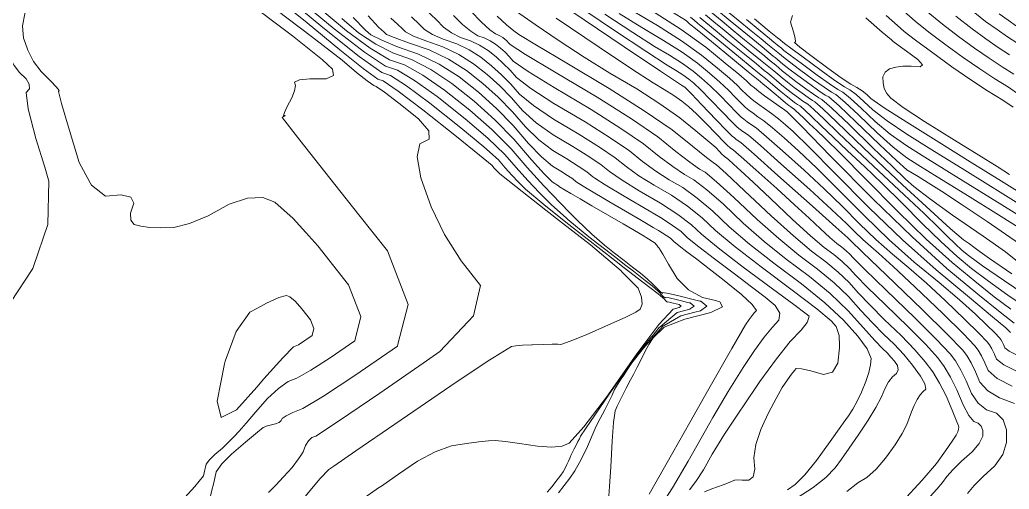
# Model space of a CAD drawing. Header units: inches. Extents: x 1337389 to 1347141, y 407035 to 414577.
# Drawn here: x 1340205 to 1340802, y 407846 to 408130 of the extents above; entities that cross this region are included whole.
import ezdxf

# ---------------------------------------------------------------- set-up
doc = ezdxf.new("R2010")
doc.units = ezdxf.units.IN
doc.header["$MEASUREMENT"] = 0
doc.layers.add('Topo', color=7, linetype='Continuous', lineweight=15, true_color=0x459900)

msp = doc.modelspace()

# ---------------------------------------------------------------- linework, layer by layer
at = {"layer": 'Topo'}
for p, q in [((1340610.3942, 407961.007, 1085), (1340615.2719, 407959.785, 1085)), ((1340586.2452, 407938.167, 1090), (1340586.2256, 407938.145, 1090)), ((1340571.8909, 407918.9061, 1085), (1340569.3419, 407915.096, 1085)), ((1340352.093, 407912.7331, 1120), (1340347.732, 407907.757, 1120))]:
    msp.add_line(p, q, dxfattribs=at)
for points, elevation in [([(1340220.8109, 408157.4061), (1340216.4219, 408151.182), (1340213.878, 408146.6521), (1340210.985, 408140.7059), (1340207.742, 408133.3431), (1340206.409, 408125.991), (1340206.985, 408118.6491), (1340207.8861, 408115.9941)], 1115), ([(1340533.4752, 408008.2659), (1340521.1231, 408018.1018), (1340510.0749, 408027.3341), (1340505.9, 408031.5291), (1340501.7821, 408035.8739), (1340497.7211, 408040.368), (1340493.718, 408045.0111), (1340484.8277, 408053.0512), (1340471.051, 408064.487), (1340452.3861, 408079.3179), (1340438.1911, 408089.819), (1340428.4649, 408095.9889), (1340423.2079, 408097.828), (1340409.599, 408107.5241), (1340387.6401, 408125.0779), (1340357.3289, 408150.488)], 1095), ([(1340370.4488, 408144.4829), (1340394.4671, 408124.3481), (1340412.8539, 408110.094), (1340425.608, 408101.721), (1340432.7303, 408099.2291), (1340443.1201, 408093.085), (1340456.776, 408083.288), (1340473.7011, 408069.8401), (1340487.2809, 408058.2078), (1340497.518, 408048.395), (1340504.4108, 408040.3979), (1340511.404, 408032.6591), (1340518.495, 408025.178), (1340525.686, 408017.9539), (1340534.6911, 408009.9611)], 1090), ([(1340409.401, 408011.9672), (1340394.9671, 408030.2109), (1340373.8309, 408056.9609), (1340363.2289, 408070.4319), (1340363.1622, 408070.6238), (1340363.3659, 408070.876), (1340363.843, 408071.1881), (1340364.5929, 408071.5591), (1340364.865, 408071.8062), (1340364.6599, 408071.929), (1340363.9769, 408071.9269), (1340364.4631, 408073.7011), (1340366.1179, 408077.2509), (1340368.941, 408082.576), (1340370.6339, 408086.808), (1340371.198, 408089.947), (1340370.631, 408091.993), (1340373.513, 408093.37), (1340379.8421, 408094.0791), (1340389.6179, 408094.1201), (1340394.1619, 408096.0521), (1340393.471, 408099.8759), (1340387.5468, 408105.592), (1340369.266, 408120.0621), (1340338.6291, 408143.288)], 1110), ([(1340352.5801, 408140.902), (1340380.7721, 408119.6541), (1340399.2709, 408105.34), (1340408.076, 408097.9591), (1340414.4541, 408092.8601), (1340418.4067, 408090.0431), (1340419.934, 408089.5091), (1340424.9641, 408085.965), (1340433.496, 408079.411), (1340445.5309, 408069.848), (1340451.6831, 408062.544), (1340451.9501, 408057.502), (1340446.333, 408054.7191), (1340444.6641, 408046.979), (1340446.941, 408034.2819), (1340453.165, 408016.627), (1340461.2421, 407999.8928), (1340471.1711, 407984.08), (1340482.953, 407969.189), (1340480.51, 407958.691)], 1105), ([(1340358.843, 408143.619), (1340378.2999, 408127.9138), (1340397.8581, 408111.5183), (1340412.027, 408100.1918), (1340420.8079, 408093.9359), (1340424.1999, 408092.749), (1340433.263, 408086.553), (1340447.9959, 408075.3481), (1340468.4008, 408059.134), (1340482.3749, 408047.894), (1340489.918, 408041.628), (1340491.0311, 408040.3381), (1340492.159, 408039.0881), (1340493.304, 408037.881), (1340494.4649, 408036.715), (1340504.1679, 408028.9829), (1340522.4151, 408014.6851), (1340532.4641, 408006.858)], 1100), ([(1340803.8982, 407908.4599), (1340794.9012, 407913.063), (1340789.397, 407917.75), (1340787.3841, 407922.521), (1340785.367, 407926.615), (1340783.3459, 407930.034), (1340781.3199, 407932.7772), (1340774.272, 407940.087), (1340762.203, 407951.963), (1340745.112, 407968.4069), (1340732.128, 407980.6849), (1340723.2499, 407988.798), (1340718.4791, 407992.7469), (1340713.6719, 407997.0339), (1340708.8299, 408001.6611), (1340703.9522, 408006.6281), (1340694.9031, 408015.1369), (1340681.6829, 408027.1899), (1340664.2921, 408042.7849), (1340651.956, 408053.701), (1340644.6751, 408059.9369), (1340642.45, 408061.493), (1340640.545, 408062.8689), (1340638.9609, 408064.0649), (1340637.6981, 408065.082), (1340634.4219, 408068.3139), (1340629.133, 408073.762), (1340621.833, 408081.4263), (1340616.001, 408087.324), (1340611.638, 408091.458), (1340608.745, 408093.826), (1340605.0931, 408096.4252), (1340600.6819, 408099.2549), (1340595.5141, 408102.315), (1340583.231, 408110.3179), (1340563.834, 408123.2639), (1340537.322, 408141.1519)], 1020), ([(1340384.754, 408137.4849), (1340401.887, 408123.121), (1340416.3059, 408112.497), (1340428.008, 408105.613), (1340436.995, 408102.469), (1340448.0482, 408096.35), (1340461.1672, 408087.258), (1340476.351, 408075.193), (1340489.7338, 408063.3661), (1340501.3179, 408051.7779), (1340511.102, 408040.428), (1340521.026, 408029.445), (1340531.09, 408018.826), (1340536.8791, 408013.0101)], 1085), ([(1340449.4091, 408136.1209), (1340456.376, 408129.597), (1340460.6359, 408125.348), (1340465.4619, 408121.8221), (1340470.8532, 408119.0162), (1340476.809, 408116.932), (1340482.36, 408114.2869), (1340487.507, 408111.08), (1340492.2501, 408107.311), (1340496.6661, 408103.3431), (1340500.7559, 408099.1771), (1340504.5178, 408094.8131), (1340513.3161, 408088.166), (1340527.1491, 408079.235), (1340546.019, 408068.0208), (1340561.2449, 408058.426), (1340572.8278, 408050.45), (1340580.7691, 408044.0921), (1340588.781, 408038.2811), (1340596.8629, 408033.0138), (1340605.0172, 408028.294), (1340613.777, 408021.999), (1340623.143, 408014.1311), (1340633.1158, 408004.6879), (1340645.3702, 407994.2309), (1340659.9071, 407982.7591), (1340676.7261, 407970.272), (1340690.798, 407958.744), (1340702.123, 407948.175), (1340710.702, 407938.565), (1340716.284, 407930.877), (1340718.869, 407925.1129), (1340718.4583, 407921.2709), (1340718.036, 407919.5181)], 1055), ([(1340466.6341, 408132.3098), (1340472.109, 408126.852), (1340477.015, 408122.7739), (1340481.353, 408120.0748), (1340485.1241, 408118.7549), (1340488.6388, 408117.081), (1340491.8969, 408115.0498), (1340494.9, 408112.664), (1340497.696, 408110.1522), (1340500.285, 408107.515), (1340502.667, 408104.751), (1340511.694, 408098.488), (1340527.3669, 408088.7249), (1340549.6861, 408075.4611), (1340567.6952, 408064.112), (1340581.3959, 408054.6779), (1340590.7882, 408047.158), (1340598.9811, 408041.0281), (1340605.973, 408036.2851), (1340611.765, 408032.9319), (1340619.619, 408026.916), (1340629.5349, 408018.2381), (1340641.512, 408006.8961), (1340654.1802, 407995.8591), (1340667.5369, 407985.126), (1340681.5841, 407974.6972), (1340694.0229, 407964.2999), (1340704.854, 407953.936), (1340714.077, 407943.6042), (1340721.068, 407935.9048), (1340725.8282, 407930.8389), (1340728.3572, 407928.407), (1340730.6839, 407925.9161), (1340732.81, 407923.3691), (1340734.7339, 407920.764), (1340735.172, 407918.327), (1340734.123, 407916.059), (1340731.587, 407913.96), (1340729.505, 407911.255)], 1050), ([(1340476.8929, 408135.024), (1340483.581, 408128.3561), (1340488.568, 408123.7259), (1340491.8541, 408121.133), (1340493.4389, 408120.578), (1340494.9172, 408119.874), (1340496.288, 408119.02), (1340497.5501, 408118.0169), (1340498.7258, 408116.9609), (1340499.8139, 408115.8519), (1340500.8161, 408114.69), (1340510.0731, 408108.8109), (1340527.5851, 408098.215), (1340553.3527, 408082.9009), (1340574.1461, 408069.798), (1340589.964, 408058.9058), (1340600.8079, 408050.224), (1340609.1797, 408043.7741), (1340615.082, 408039.5561), (1340618.5122, 408037.57), (1340625.46, 408031.833), (1340635.9261, 408022.3441), (1340649.909, 408009.1041), (1340662.989, 407997.487), (1340675.1669, 407987.493), (1340686.442, 407979.1221), (1340696.4269, 407970.7769), (1340705.12, 407962.458), (1340712.5231, 407954.1647), (1340719.5729, 407946.6018), (1340726.2677, 407939.769), (1340732.611, 407933.667), (1340738.4479, 407927.4211), (1340743.7801, 407921.031), (1340748.6069, 407914.496), (1340751.275, 407909.6841), (1340751.7829, 407906.5949), (1340750.1319, 407905.228), (1340748.4101, 407903.106), (1340746.6161, 407900.2281), (1340744.7519, 407896.5951), (1340743.09, 407892.8631), (1340741.632, 407889.0331), (1340740.3782, 407885.104), (1340737.5869, 407879.758), (1340733.2611, 407872.9929), (1340727.3979, 407864.8109), (1340721.699, 407858.2391), (1340716.1631, 407853.277), (1340710.7908, 407849.924), (1340703.992, 407844.752)], 1045), ([(1340504.6679, 408134.7789), (1340515.8131, 408126.7939), (1340530.372, 408116.969), (1340545.4579, 408107.2219), (1340561.0722, 408097.5529), (1340577.2119, 408087.96), (1340591.2372, 408078.9531), (1340603.1449, 408070.5289), (1340612.9359, 408062.69), (1340620.2239, 408056.666), (1340625.0072, 408052.4571), (1340627.287, 408050.064), (1340628.8719, 408048.4159), (1340629.762, 408047.514), (1340629.9572, 408047.3571), (1340630.2011, 408047.172), (1340630.495, 408046.96), (1340630.839, 408046.7199), (1340632.5602, 408045.2209), (1340635.661, 408042.4639), (1340640.1389, 408038.447), (1340647.5782, 408031.5529), (1340657.9771, 408021.7818), (1340671.336, 408009.132), (1340682.1532, 407999.281), (1340690.427, 407992.227), (1340696.1579, 407987.972), (1340701.2339, 407983.7303), (1340705.6531, 407979.5009), (1340709.4159, 407975.2849), (1340716.5819, 407967.9939), (1340727.1491, 407957.6291), (1340741.119, 407944.1881), (1340751.7141, 407933.4921), (1340758.934, 407925.5431), (1340762.7781, 407920.3391), (1340766.613, 407913.852), (1340770.4399, 407906.083), (1340774.258, 407897.0311), (1340777.6972, 407890.673), (1340780.7581, 407887.0089), (1340783.4399, 407886.0389), (1340785.238, 407884.2221), (1340786.154, 407881.559), (1340786.185, 407878.0509), (1340784.0651, 407873.7901), (1340779.7919, 407868.776), (1340773.3659, 407863.0099), (1340768.2298, 407857.9869), (1340764.3858, 407853.708), (1340761.8309, 407850.173), (1340758.499, 407846.151), (1340754.39, 407841.6449)], 1035), ([(1340805.4037, 407897.9728), (1340796.184, 407901.3102), (1340789.166, 407905.5998), (1340784.3499, 407910.8441), (1340781.7359, 407917.0411), (1340779.116, 407922.3608), (1340776.4899, 407926.8021), (1340773.858, 407930.3661), (1340764.9039, 407939.6681), (1340749.6279, 407954.7088), (1340728.0299, 407975.4878), (1340713.591, 407989.3869), (1340706.3091, 407996.4059), (1340706.1859, 407996.5439), (1340706.0411, 407996.683), (1340705.875, 407996.8218), (1340705.6871, 407996.9619), (1340705.4149, 407997.1931), (1340705.0611, 407997.5159), (1340704.6231, 407997.9309), (1340697.3839, 408004.4369), (1340683.3431, 408017.0349), (1340662.5019, 408035.724), (1340648.0751, 408048.557), (1340640.063, 408055.5308), (1340638.465, 408056.6491), (1340637.097, 408057.637), (1340635.9601, 408058.496), (1340635.052, 408059.226), (1340631.4921, 408062.8152), (1340625.279, 408069.263), (1340616.4118, 408078.5698), (1340610.2771, 408084.9592), (1340606.8711, 408088.4299), (1340606.1957, 408088.982), (1340605.344, 408089.5888), (1340604.3159, 408090.249), (1340603.1099, 408090.9621), (1340591.573, 408098.6799), (1340569.705, 408113.402), (1340537.5051, 408135.129)], 1025), ([(1340806.1701, 407917.5789), (1340798.8218, 407921.1831), (1340794.443, 407924.656), (1340793.0319, 407927.9999), (1340791.6189, 407930.8699), (1340790.2021, 407933.266), (1340788.7821, 407935.1887), (1340783.8421, 407940.3119), (1340775.383, 407948.6361), (1340763.4051, 407960.1609), (1340752.1221, 407970.572), (1340741.5371, 407979.8701), (1340731.6469, 407988.053), (1340721.684, 407996.9409), (1340711.6471, 408006.531), (1340701.536, 408016.825), (1340690.431, 408027.6023), (1340678.3302, 408038.862), (1340665.235, 408050.6049), (1340655.5541, 408059.099), (1340649.287, 408064.343), (1340646.4351, 408066.338), (1340643.9931, 408068.1021), (1340641.962, 408069.635), (1340640.343, 408070.9381), (1340637.3508, 408073.8129), (1340632.9879, 408078.2609), (1340627.253, 408084.281), (1340621.726, 408089.6891), (1340616.406, 408094.4858), (1340611.2929, 408098.67), (1340604.841, 408103.2622), (1340597.049, 408108.2611), (1340587.918, 408113.668), (1340574.889, 408121.9558), (1340557.9631, 408133.1249)], 1015), ([(1340566.547, 408133.5929), (1340580.3221, 408125.0201), (1340593.4159, 408117.2671), (1340604.589, 408110.0991), (1340613.8409, 408103.514), (1340621.1729, 408097.5139), (1340627.4501, 408092.0541), (1340632.6741, 408087.1369), (1340636.843, 408082.7601), (1340640.2811, 408079.3131), (1340642.988, 408076.794), (1340644.9641, 408075.2049), (1340647.4409, 408073.334), (1340650.4199, 408071.182), (1340653.9001, 408068.7489), (1340659.1528, 408064.4961), (1340666.1791, 408058.425), (1340674.978, 408050.5341), (1340685.9578, 408040.0668), (1340699.1201, 408027.022), (1340714.4641, 408011.4011), (1340729.6961, 407996.8469), (1340744.8151, 407983.3601), (1340759.8231, 407970.9411), (1340772.117, 407960.4589), (1340781.6971, 407951.915), (1340788.5628, 407945.308), (1340793.4121, 407940.537), (1340796.2439, 407937.5999), (1340797.058, 407936.498), (1340797.8702, 407935.1241), (1340798.6811, 407933.479), (1340799.489, 407931.5627), (1340801.999, 407929.571), (1340806.211, 407927.506)], 1010), ([(1340572.7259, 408136.3729), (1340589.782, 408126.2739), (1340604.3368, 408116.935), (1340616.3899, 408108.358), (1340625.94, 408100.5411), (1340633.1751, 408094.4191), (1340638.0941, 408089.9921), (1340640.6971, 408087.259), (1340643.2099, 408084.8119), (1340645.6331, 408082.6499), (1340647.9649, 408080.774), (1340650.8889, 408078.566), (1340654.4051, 408076.026), (1340658.5121, 408073.155), (1340662.7509, 408069.8941), (1340667.122, 408066.244), (1340671.625, 408062.2062), (1340681.486, 408052.531), (1340696.7048, 408037.2189), (1340717.2811, 408016.27), (1340737.707, 407996.753), (1340757.983, 407978.667), (1340778.1089, 407962.012), (1340792.1112, 407950.3459), (1340799.9888, 407943.6689), (1340801.7438, 407941.9811), (1340802.9828, 407940.7621)], 1005), ([(1340586.1491, 408135.2801), (1340604.085, 408123.772), (1340618.938, 408113.202), (1340630.7069, 408103.5691), (1340638.899, 408096.784), (1340643.5141, 408092.8471), (1340644.5521, 408091.758), (1340646.1399, 408090.3111), (1340648.278, 408088.5061), (1340650.967, 408086.3441), (1340654.3371, 408083.7989), (1340658.3889, 408080.8711), (1340663.1239, 408077.5597), (1340666.349, 408075.291), (1340668.066, 408074.064), (1340668.2729, 408073.8779), (1340677.0141, 408064.9959), (1340694.289, 408047.4159), (1340720.0979, 408021.1401), (1340743.5121, 407998.4849), (1340764.532, 407979.451), (1340783.156, 407964.038), (1340796.6559, 407953.0301), (1340805.0292, 407946.426)], 1000), ([(1340803.145, 407954.9311), (1340793.1269, 407962.4009), (1340781.2859, 407971.79), (1340767.622, 407983.098), (1340752.0551, 407997.2101), (1340734.5868, 408014.1259), (1340715.2179, 408033.8459), (1340700.6451, 408048.535), (1340690.8691, 408058.1941), (1340685.889, 408062.821), (1340681.631, 408066.8159), (1340678.095, 408070.1758), (1340675.2802, 408072.903), (1340673.289, 408074.7838), (1340672.121, 408075.8199), (1340671.7761, 408076.0109), (1340671.1611, 408076.4231), (1340670.2772, 408077.0551), (1340669.1221, 408077.9082), (1340667.0531, 408079.596), (1340664.0698, 408082.1181), (1340660.172, 408085.475), (1340656.6349, 408088.4681), (1340653.4569, 408091.0972), (1340650.6402, 408093.3631), (1340644.511, 408098.3531), (1340635.0689, 408106.0661), (1340622.316, 408116.503), (1340613.6421, 408123.6021), (1340609.0481, 408127.363), (1340608.5332, 408127.7867), (1340607.977, 408128.2851), (1340607.3799, 408128.8569), (1340606.742, 408129.5049), (1340598.8149, 408134.3778)], 995), ([(1340618.7011, 408132.612), (1340623.7901, 408128.433), (1340629.995, 408123.3451), (1340637.3162, 408117.3491), (1340645.7521, 408110.4439), (1340651.9979, 408105.3412), (1340656.0529, 408102.04), (1340657.917, 408100.5411), (1340660.0189, 408098.8021), (1340662.359, 408096.8221), (1340664.9379, 408094.6011), (1340668.2549, 408091.94), (1340672.3099, 408088.838), (1340677.1031, 408085.2949), (1340680.776, 408082.6689), (1340683.3279, 408080.9596), (1340684.759, 408080.1682), (1340689.6089, 408075.867), (1340697.8758, 408068.0549), (1340709.5621, 408056.733), (1340722.8658, 408044.0611), (1340737.7889, 408030.04), (1340754.3301, 408014.6679), (1340766.5701, 408003.589), (1340774.508, 407996.8019), (1340778.145, 407994.308), (1340780.79, 407992.4159), (1340782.441, 407991.1259), (1340783.1008, 407990.437), (1340790.1839, 407985.479), (1340803.6899, 407976.2489)], 980), ([(1340622.0899, 408134.2199), (1340628.704, 408128.7889), (1340635.445, 408123.2591), (1340642.3151, 408117.63), (1340649.3131, 408111.9031), (1340654.4939, 408107.6709), (1340657.858, 408104.933), (1340659.404, 408103.6894), (1340661.1468, 408102.2461), (1340663.0879, 408100.604), (1340665.2271, 408098.762), (1340668.6551, 408096.0539), (1340673.3721, 408092.481), (1340679.3789, 408088.041), (1340683.981, 408084.7509), (1340687.179, 408082.609), (1340688.972, 408081.618), (1340695.0489, 408076.2269), (1340705.408, 408066.439), (1340720.051, 408052.2521), (1340731.446, 408041.2771), (1340739.593, 408033.513), (1340744.492, 408028.9598), (1340753.9179, 408021.6999), (1340767.873, 408011.7328), (1340786.354, 407999.0581), (1340799.7916, 407989.443), (1340808.1862, 407982.8871)], 975), ([(1340625.4799, 408135.8288), (1340633.6178, 408129.1449), (1340640.8961, 408123.173), (1340647.3149, 408117.9119), (1340652.874, 408113.362), (1340656.9899, 408110.0001), (1340659.6621, 408107.8251), (1340660.8902, 408106.837), (1340662.2752, 408105.6911), (1340663.817, 408104.3859), (1340665.516, 408102.923), (1340669.0558, 408100.1692), (1340674.435, 408096.1241), (1340681.654, 408090.787), (1340687.1859, 408086.8331), (1340691.0301, 408084.259), (1340693.185, 408083.0671), (1340699.3498, 408077.691), (1340709.5239, 408068.133), (1340723.7079, 408054.3899), (1340733.979, 408044.7221), (1340740.3369, 408039.1259), (1340742.782, 408037.604), (1340747.0751, 408034.937), (1340753.2159, 408031.1241), (1340761.2039, 408026.1659), (1340773.0509, 408018.3884), (1340788.758, 408007.789), (1340808.3241, 407994.3709)], 970), ([(1340628.8691, 408137.437), (1340638.532, 408129.5021), (1340646.3469, 408123.087), (1340652.3148, 408118.1941), (1340656.4347, 408114.8221), (1340659.4859, 408112.3291), (1340661.4662, 408110.7171), (1340662.377, 408109.9849), (1340663.4032, 408109.1361), (1340664.5461, 408108.1681), (1340665.806, 408107.084), (1340669.4561, 408104.283), (1340675.497, 408099.767), (1340683.9302, 408093.5342), (1340690.391, 408088.9151), (1340694.8798, 408085.9088), (1340697.3981, 408084.5161), (1340702.824, 408079.957), (1340711.1591, 408072.2311), (1340722.402, 408061.3381), (1340732.1191, 408052.6927), (1340740.3121, 408046.295), (1340746.978, 408042.1449), (1340758.6828, 408034.8731), (1340775.425, 408024.4771), (1340797.205, 408010.958), (1340815.276, 407999.5109)], 965), ([(1340738.4972, 408134.8919), (1340745.3829, 408128.888), (1340753.656, 408122.2381), (1340763.315, 408114.94), (1340774.36, 408106.9961), (1340784.4247, 408100.0118), (1340793.5098, 408093.988), (1340801.614, 408088.9252), (1340807.8779, 408084.489)], 935), ([(1340752.0489, 408135.041), (1340761.801, 408127.0309), (1340771.5059, 408119.5512), (1340781.1671, 408112.6031), (1340789.9699, 408106.4951), (1340797.9149, 408101.2259), (1340805.0031, 408096.7979)], 930), ([(1340778.0901, 408136.6162), (1340787.8889, 408128.773), (1340794.7799, 408123.8169), (1340801.058, 408119.461), (1340806.7251, 408115.7029)], 920), ([(1340796.0809, 408133.384), (1340801.586, 408129.425), (1340806.603, 408125.944)], 915), ([(1340399.0589, 408130.4859), (1340409.3069, 408121.8941), (1340419.757, 408114.9009), (1340430.4079, 408109.505), (1340441.2611, 408105.7091), (1340452.9769, 408099.6159), (1340465.5571, 408091.2291), (1340479.001, 408080.546), (1340491.5179, 408069.3001), (1340503.1081, 408057.492), (1340513.772, 408045.1209), (1340521.4231, 408036.5531), (1340526.0601, 408031.7861), (1340527.683, 408030.821), (1340528.993, 408029.9959), (1340529.9891, 408029.3101), (1340530.6721, 408028.763), (1340537.4001, 408024.7671), (1340542.9819, 408021.5132)], 1080), ([(1340406.0591, 408131.195), (1340413.364, 408123.488), (1340416.7281, 408120.667), (1340423.2089, 408117.3039), (1340432.8089, 408113.3978), (1340445.526, 408108.9482), (1340457.9051, 408102.882), (1340469.947, 408095.1989), (1340481.6509, 408085.8989), (1340492.548, 408076.1089), (1340502.6381, 408065.829), (1340511.9209, 408055.0601), (1340519.801, 408046.8751), (1340526.2779, 408041.2761), (1340531.3499, 408038.2609), (1340535.4429, 408035.6819), (1340538.557, 408033.538), (1340540.691, 408031.8288), (1340547.3931, 408027.6589)], 1075), ([(1340415.124, 408132.186), (1340421.373, 408125.3001), (1340423.1759, 408123.6873), (1340424.585, 408122.406), (1340425.5991, 408121.456), (1340426.22, 408120.8371), (1340430.804, 408118.965), (1340439.351, 408115.841), (1340451.8619, 408111.4641), (1340463.5241, 408105.9063), (1340474.337, 408099.1687), (1340484.3, 408091.252), (1340493.577, 408082.9171), (1340502.167, 408074.1659), (1340510.0711, 408064.9981), (1340518.1801, 408057.198), (1340526.495, 408050.7659), (1340535.0169, 408045.701), (1340541.893, 408041.3679), (1340547.1249, 408037.766), (1340550.7111, 408034.895), (1340551.9891, 408034.0641)], 1070), ([(1340428.6961, 408130.765), (1340432.859, 408126.9769), (1340435.8579, 408124.1691), (1340437.6919, 408122.3409), (1340442.3571, 408119.9171), (1340449.8519, 408116.899), (1340460.1779, 408113.287), (1340469.803, 408108.7), (1340478.7269, 408103.139), (1340486.9499, 408096.6052), (1340494.6071, 408089.7261), (1340501.697, 408082.5031), (1340508.22, 408074.9359), (1340516.5592, 408067.5198), (1340526.713, 408060.2551), (1340538.684, 408053.1409), (1340548.3441, 408047.0539), (1340555.693, 408041.9939), (1340560.73, 408037.961), (1340568.381, 408032.7871), (1340578.645, 408026.4719), (1340591.522, 408019.0172), (1340602.0942, 408012.166), (1340610.361, 408005.917), (1340616.3232, 408000.272), (1340626.442, 407991.947), (1340640.7171, 407980.942), (1340659.15, 407967.257), (1340672.0619, 407957.6312), (1340679.4509, 407952.0631), (1340681.3189, 407950.553), (1340680.3588, 407947.2571), (1340680.0707, 407946.8698)], 1065), ([(1340441.1341, 408131.5491), (1340446.1171, 408126.8829), (1340449.164, 408123.845), (1340453.9089, 408120.8689), (1340460.3521, 408117.958), (1340468.4931, 408115.1101), (1340476.0808, 408111.493), (1340483.1171, 408107.1101), (1340489.6001, 408101.9581), (1340495.637, 408096.535), (1340501.2259, 408090.84), (1340506.369, 408084.8749), (1340514.9371, 408077.8431), (1340526.931, 408069.745), (1340542.3511, 408060.5809), (1340554.794, 408052.7399), (1340564.2601, 408046.222), (1340570.75, 408041.0269), (1340578.5811, 408035.5339), (1340587.754, 408029.743), (1340598.27, 408023.6561), (1340607.9361, 408017.083), (1340616.7522, 408010.024), (1340624.7192, 408002.48), (1340636.5608, 407992.603), (1340652.277, 407980.3921), (1340671.8679, 407965.8469), (1340685.9572, 407954.9978), (1340694.5449, 407947.8449), (1340697.6321, 407944.3869), (1340699.3559, 407938.9742), (1340699.663, 407932.7551)], 1060), ([(1340737.761, 407838.759), (1340749.5511, 407851.4719), (1340758.2132, 407861.659), (1340763.7481, 407869.3202), (1340767.7271, 407875.0519), (1340770.1491, 407878.8541), (1340771.0149, 407880.7269), (1340771.5199, 407882.2819), (1340771.6621, 407883.5189), (1340771.442, 407884.4389), (1340770.09, 407887.91), (1340767.6059, 407893.9327), (1340763.989, 407902.5079), (1340760.0939, 407910.232), (1340755.922, 407917.1073), (1340751.4718, 407923.131), (1340745.1188, 407930.4051), (1340736.865, 407938.9269), (1340726.709, 407948.699), (1340718.077, 407957.2981), (1340710.9702, 407964.7248), (1340705.387, 407970.9789), (1340698.8301, 407977.2529), (1340691.3001, 407983.547), (1340682.797, 407989.86), (1340671.798, 407999.1149), (1340658.305, 408011.3121), (1340642.317, 408026.4511), (1340631.3019, 408036.75), (1340625.26, 408042.2089), (1340624.1911, 408042.828), (1340619.3799, 408046.521), (1340610.827, 408053.2898), (1340598.5321, 408063.1341), (1340581.782, 408074.78), (1340560.5781, 408088.227), (1340534.9199, 408103.4753), (1340516.769, 408114.3457), (1340506.1261, 408120.8391), (1340502.9914, 408122.9549), (1340498.612, 408126.6479), (1340492.9879, 408131.918)], 1040), ([(1340528.635, 408130.6339), (1340554.6181, 408113.0999), (1340574.1481, 408100.0979), (1340587.2241, 408091.63), (1340593.8471, 408087.6939), (1340599.601, 408083.9981), (1340604.4869, 408080.542), (1340608.5043, 408077.3249), (1340613.3309, 408072.9261), (1340618.9671, 408067.344), (1340625.4111, 408060.578), (1340629.8911, 408055.9201), (1340632.4069, 408053.3701), (1340632.958, 408052.9259), (1340633.6489, 408052.4049), (1340634.4802, 408051.8041), (1340635.4508, 408051.1259), (1340640.3179, 408046.8891), (1340649.081, 408039.0939), (1340661.7411, 408027.7411), (1340672.481, 408017.9948), (1340681.2999, 408009.8559), (1340688.198, 408003.3241), (1340693.7841, 407998.237), (1340698.057, 407994.5939), (1340701.0163, 407992.3969), (1340703.6371, 407990.2061), (1340705.9199, 407988.0229), (1340707.863, 407985.846), (1340715.0861, 407978.6909), (1340727.59, 407966.5581), (1340745.3739, 407949.448), (1340758.3091, 407936.5801), (1340766.3958, 407927.954), (1340769.6341, 407923.5711), (1340772.8651, 407918.107), (1340776.088, 407911.562), (1340779.3039, 407903.937), (1340783.4319, 407898.137), (1340788.471, 407894.1588), (1340794.422, 407892.0061), (1340798.4131, 407887.975), (1340800.4439, 407882.0671), (1340800.5141, 407874.2819), (1340798.2021, 407866.9741), (1340793.507, 407860.1451), (1340786.4289, 407853.7929), (1340780.9259, 407848.2659), (1340776.9979, 407843.5629)], 1030), ([(1340609.7211, 408131.3661), (1340611.9219, 408129.3951), (1340613.9619, 408127.7201), (1340619.0929, 408123.516), (1340627.316, 408116.785), (1340638.63, 408107.5251), (1340647.0068, 408100.682), (1340652.444, 408096.2551), (1340654.9442, 408094.2451), (1340657.7631, 408091.9122), (1340660.9011, 408089.2571), (1340664.359, 408086.2791), (1340667.4539, 408083.7111), (1340670.185, 408081.551), (1340672.5519, 408079.8021), (1340674.366, 408078.5051), (1340675.627, 408077.6611), (1340676.3341, 408077.2699), (1340678.729, 408075.1452), (1340682.8121, 408071.287), (1340688.5839, 408065.6951), (1340695.8349, 408058.8041), (1340704.567, 408050.6139), (1340714.7781, 408041.124), (1340725.699, 408030.61), (1340737.3288, 408019.0718), (1340749.6681, 408006.51), (1340760.7949, 407995.7339), (1340770.7111, 407986.744), (1340779.4161, 407979.5409), (1340789.599, 407971.772), (1340801.26, 407963.4369), (1340814.3988, 407954.5371)], 990), ([(1340615.3111, 408131.0041), (1340618.8759, 408128.076), (1340624.544, 408123.431), (1340632.3159, 408117.0669), (1340642.191, 408108.985), (1340649.502, 408103.012), (1340654.249, 408099.1479), (1340656.4299, 408097.393), (1340658.8911, 408095.3571), (1340661.63, 408093.0389), (1340664.6489, 408090.4401), (1340667.854, 408087.825), (1340671.2471, 408085.195), (1340674.8281, 408082.5481), (1340677.5711, 408080.5869), (1340679.477, 408079.31), (1340680.5471, 408078.7191), (1340684.169, 408075.5061), (1340690.3439, 408069.671), (1340699.073, 408061.2141), (1340710.04, 408050.792), (1340723.245, 408038.4061), (1340738.688, 408024.0539), (1340750.753, 408012.685), (1340759.4398, 408004.2979), (1340764.748, 407998.8939), (1340769.535, 407994.258), (1340773.8009, 407990.3909), (1340777.5459, 407987.292), (1340786.0711, 407981.142), (1340799.3752, 407971.9431), (1340817.46, 407959.6919)], 985), ([(1340643.4461, 408129.8579), (1340651.798, 408123.001), (1340657.3141, 408118.476), (1340659.996, 408116.2811), (1340661.9819, 408114.659), (1340663.2709, 408113.6099), (1340663.8631, 408113.133), (1340664.5309, 408112.5799), (1340665.275, 408111.9511), (1340666.0952, 408111.245), (1340669.8561, 408108.398), (1340676.5601, 408103.4101), (1340686.2049, 408096.28), (1340693.5961, 408090.9969), (1340698.731, 408087.558), (1340701.6109, 408085.966), (1340706.2981, 408082.2219), (1340712.7931, 408076.3292), (1340721.095, 408068.285), (1340730.26, 408060.663), (1340740.2859, 408053.4639), (1340751.1739, 408046.6872), (1340770.291, 408034.809), (1340797.634, 408017.83), (1340833.2059, 407995.7511)], 960), ([(1340829.363, 408005.275), (1340799.9219, 408023.5491), (1340775.2582, 408038.867), (1340755.3699, 408051.228), (1340740.2601, 408060.633), (1340728.4001, 408068.634), (1340719.7891, 408075.2328), (1340714.4269, 408080.4269), (1340709.772, 408084.488), (1340705.824, 408087.4149), (1340702.5821, 408089.208), (1340696.801, 408093.0789), (1340688.4811, 408099.0272), (1340677.6229, 408107.0529), (1340670.2568, 408112.5129), (1340666.3842, 408115.406), (1340666.004, 408115.7328), (1340665.6589, 408116.0249), (1340665.3499, 408116.2811), (1340665.075, 408116.5018), (1340664.478, 408116.988), (1340663.5571, 408117.74), (1340662.314, 408118.7579), (1340657.248, 408122.9159), (1340648.3589, 408130.2151)], 955), ([(1340815.8551, 408020.7971), (1340797.3771, 408032.2669), (1340778.614, 408043.9242), (1340759.5671, 408055.769), (1340740.235, 408067.802), (1340726.5401, 408076.6051), (1340718.4819, 408082.18), (1340716.0619, 408084.525), (1340713.2459, 408086.7528), (1340710.037, 408088.8639), (1340706.432, 408090.857), (1340700.6012, 408094.721), (1340692.542, 408100.4541), (1340682.2551, 408108.057), (1340675.5981, 408113.242), (1340672.5709, 408116.0091), (1340673.1719, 408116.359), (1340672.9561, 408118.526), (1340671.9209, 408122.512), (1340670.0689, 408128.3151), (1340671.2599, 408132.2861)], 950), ([(1340715.479, 408130.8871), (1340725.464, 408122.279), (1340730.9881, 408117.5111), (1340732.052, 408116.5831), (1340735.0609, 408114.311), (1340740.0141, 408110.694), (1340746.911, 408105.7329), (1340749.689, 408102.582), (1340748.3462, 408101.2409), (1340742.8841, 408101.7099), (1340737.962, 408101.6739), (1340733.581, 408101.1339), (1340729.741, 408100.088), (1340727.1849, 408098.1559), (1340725.914, 408095.3371), (1340725.9269, 408091.633), (1340726.711, 408088.227), (1340728.267, 408085.121), (1340730.5951, 408082.3139), (1340738.19, 408076.6801), (1340751.053, 408068.2211), (1340769.1851, 408056.9361), (1340783.7771, 408047.8571), (1340794.8319, 408040.985), (1340802.3481, 408036.32)], 945), ([(1340727.785, 408132.224), (1340734.743, 408126.2009), (1340738.7179, 408122.7361), (1340745.511, 408117.4451), (1340755.1229, 408110.329), (1340767.5541, 408101.3889), (1340778.881, 408093.5291), (1340789.1049, 408086.75), (1340798.2249, 408081.0521), (1340804.5471, 408076.955)], 940), ([(1340802.3198, 408108.465), (1340795.514, 408112.9781), (1340787.9731, 408118.21), (1340779.698, 408124.162), (1340769.9452, 408131.823)], 925), ([(1340207.8861, 408115.9941), (1340209.4719, 408111.3178), (1340213.016, 408104.588), (1340217.6169, 408098.4591), (1340223.277, 408092.9319), (1340226.903, 408089.084), (1340228.497, 408086.915), (1340228.0589, 408086.4252), (1340229.9251, 408079.0398), (1340234.0978, 408064.759), (1340240.576, 408043.5822), (1340247.264, 408031.1789)], 1115), ([(1340199.7509, 408105.1549), (1340201.313, 408102.188), (1340204.5189, 408097.9181), (1340208.461, 408094.0671), (1340210.4419, 408090.777), (1340210.4609, 408088.047), (1340208.5179, 408085.877), (1340209.8491, 408075.845), (1340214.454, 408057.95), (1340219.7602, 408040.6061)], 1120), ([(1340219.7602, 408040.6061), (1340222.333, 408032.193), (1340221.6891, 408006.0189), (1340212.9549, 407980.6811)], 1120), ([(1340247.264, 408031.1789), (1340248.0489, 408029.7231), (1340256.5179, 408023.181), (1340265.983, 408023.9561), (1340271.657, 408022.5111), (1340273.5392, 408018.8461), (1340271.6301, 408012.9609), (1340271.7129, 408008.6818), (1340273.7878, 408006.0102), (1340277.8549, 408004.9451), (1340283.1969, 408004.2862), (1340289.813, 408004.034), (1340297.7029, 408004.1881), (1340307.235, 408006.62), (1340318.4079, 408011.3279), (1340331.222, 408018.3131), (1340342.208, 408022.0031), (1340351.3669, 408022.3999), (1340358.697, 408019.502), (1340369.789, 408009.7261), (1340377.4331, 408001.1559)], 1115), ([(1340551.9891, 408034.0641), (1340558.1809, 408030.04), (1340569.5361, 408023.201), (1340584.7749, 408014.3789), (1340591.5131, 408010.193)], 1070), ([(1340547.3931, 408027.6589), (1340547.9811, 408027.2931), (1340560.427, 408019.93), (1340578.027, 408009.741), (1340587.22, 408004.2411)], 1075), ([(1340542.9819, 408021.5132), (1340550.1739, 408017.3211), (1340568.993, 408006.427), (1340581.705, 407998.9311), (1340582.8702, 407998.208)], 1080), ([(1340536.8791, 408013.0101), (1340541.2961, 408008.5742), (1340550.1619, 408000.1331), (1340557.687, 407993.5032), (1340563.874, 407988.6849), (1340569.5559, 407984.2751), (1340571.6539, 407982.6541)], 1085), ([(1340433.033, 407933.7627), (1340439.2149, 407957.6049), (1340426.6371, 407990.182), (1340409.401, 408011.9672)], 1110), ([(1340532.4641, 408006.858), (1340549.2039, 407993.821), (1340567.7419, 407978.112), (1340568.108, 407977.7371)], 1100), ([(1340569.705, 407979.952), (1340563.833, 407984.5239), (1340539.042, 408003.8319), (1340533.4752, 408008.2659)], 1095), ([(1340534.6911, 408009.9611), (1340535.6421, 408009.1171), (1340548.3651, 407998.6669), (1340563.853, 407986.6049), (1340570.676, 407981.298)], 1090), ([(1340591.5131, 408010.193), (1340596.2529, 408007.249), (1340603.9701, 408001.8112), (1340607.926, 407998.064), (1340614.6409, 407992.5403), (1340624.1149, 407985.2361), (1340636.311, 407976.1819)], 1070), ([(1340377.4331, 408001.1559), (1340384.6441, 407993.072), (1340403.2619, 407969.5411), (1340410.6729, 407950.534)], 1115), ([(1340587.22, 408004.2411), (1340590.411, 408002.332), (1340597.5789, 407997.7041), (1340599.53, 407995.8558), (1340602.841, 407993.1319), (1340607.5141, 407989.5301), (1340613.5459, 407985.051), (1340621.0341, 407979.2649), (1340629.9772, 407972.171), (1340632.1591, 407970.408)], 1075), ([(1340582.8702, 407998.208), (1340588.311, 407994.833), (1340588.811, 407994.135), (1340589.2648, 407993.5311), (1340589.6719, 407993.0221), (1340590.0329, 407992.6078), (1340590.3843, 407992.1928), (1340590.7259, 407991.7769), (1340591.059, 407991.3599), (1340592.973, 407988.1509), (1340596.4679, 407982.15), (1340601.5449, 407973.357), (1340608.395, 407966.627), (1340617.018, 407961.9612), (1340624.701, 407960.037)], 1080), ([(1340212.9549, 407980.6811), (1340212.5231, 407979.4291), (1340199.041, 407958.8451)], 1120), ([(1340568.108, 407977.7371), (1340578.029, 407967.556), (1340580.0649, 407962.155), (1340580.5088, 407957.9459), (1340579.3621, 407954.929), (1340576.6221, 407953.1029), (1340570.2458, 407949.9081), (1340560.233, 407945.3422), (1340546.5841, 407939.406), (1340536.938, 407935.4809), (1340531.2971, 407933.5689), (1340529.66, 407933.6689), (1340526.2161, 407933.666), (1340520.9651, 407933.56), (1340514.315, 407933.3631)], 1100), ([(1340590.0831, 407964.0942), (1340580.8472, 407971.2779), (1340569.705, 407979.952)], 1095), ([(1340570.676, 407981.298), (1340575.2021, 407977.7771), (1340582.409, 407972.184), (1340585.4772, 407969.8259), (1340588.1631, 407967.5801), (1340590.4691, 407965.4461), (1340592.3939, 407963.4239), (1340593.6699, 407962.1909), (1340594.2981, 407961.7471), (1340594.2761, 407962.0909), (1340596.7822, 407961.69), (1340601.8181, 407960.5422), (1340608.7941, 407958.7949)], 1090), ([(1340571.6539, 407982.6541), (1340574.7351, 407980.2731), (1340579.411, 407976.6791), (1340583.506, 407973.2561), (1340587.02, 407970.003), (1340589.9551, 407966.9211), (1340591.8998, 407965.042), (1340592.8561, 407964.365), (1340592.8231, 407964.8899), (1340596.6441, 407964.2781), (1340604.319, 407962.5279), (1340610.3942, 407961.007)], 1085), ([(1340636.311, 407976.1819), (1340636.3478, 407976.154), (1340646.5479, 407968.4479), (1340654.7141, 407962.117), (1340660.8481, 407957.1611), (1340663.635, 407952.507), (1340663.077, 407948.1529), (1340659.1731, 407944.101), (1340654.2599, 407938.0048), (1340648.3389, 407929.8651), (1340641.409, 407919.6819), (1340632.415, 407905.1518), (1340623.1869, 407889.399)], 1070), ([(1340632.1591, 407970.408), (1340640.3761, 407963.77), (1340646.911, 407957.7572), (1340649.5842, 407954.1329), (1340648.3939, 407952.8968), (1340646.8962, 407951.0381), (1340645.0911, 407948.557), (1340642.9781, 407945.452), (1340634.5868, 407931.024), (1340619.9191, 407905.2719), (1340609.2219, 407886.3379)], 1075), ([(1340348.142, 407955.516), (1340353.6372, 407958.512), (1340361.0381, 407961.905), (1340365.762, 407963.1962), (1340367.809, 407962.387), (1340370.9061, 407959.6571), (1340375.054, 407955.0071), (1340380.2529, 407948.4369), (1340382.3329, 407943.1), (1340381.2961, 407938.9979), (1340372.9861, 407933.2619)], 1120), ([(1340422.4551, 407847.6301), (1340433.3912, 407855.1561), (1340444.8499, 407863.017), (1340455.5241, 407868.74), (1340465.4139, 407872.3238), (1340474.5201, 407873.771), (1340481.9331, 407874.775), (1340487.6538, 407875.3361), (1340491.6829, 407875.4558), (1340497.9589, 407874.9411), (1340506.4839, 407873.792), (1340517.2559, 407872.0098), (1340525.8439, 407871.4231), (1340532.2471, 407872.0328), (1340536.4659, 407873.838), (1340545.3709, 407883.7521), (1340558.962, 407901.7719), (1340577.24, 407927.9), (1340590.647, 407945.6209), (1340599.183, 407954.9371), (1340602.848, 407955.845), (1340604.0921, 407956.7522), (1340602.915, 407957.655), (1340599.316, 407958.5561), (1340596.921, 407959.102), (1340595.7289, 407959.2931), (1340595.7387, 407959.129), (1340595.441, 407959.341), (1340594.8339, 407959.9269), (1340593.9179, 407960.8889), (1340592.821, 407961.904), (1340591.5432, 407962.9731), (1340590.0831, 407964.0942)], 1095), ([(1340624.701, 407960.037), (1340627.414, 407959.3582), (1340629.0828, 407956.3181), (1340622.027, 407952.841), (1340614.9819, 407951.0939)], 1080), ([(1340615.2719, 407959.785), (1340615.8479, 407959.641), (1340619.6202, 407956.7459), (1340619.553, 407956.697)], 1085), ([(1340328.391, 407921.7781), (1340328.714, 407923.4121), (1340335.2499, 407941.3181), (1340343.5579, 407953.0181), (1340348.142, 407955.516)], 1120), ([(1340480.51, 407958.691), (1340478.697, 407950.9019), (1340458.403, 407929.2199), (1340448.3461, 407922.2781)], 1105), ([(1340609.4919, 407955.0271), (1340609.2411, 407954.8441), (1340601.5362, 407952.934), (1340591.314, 407944.1271), (1340590.8531, 407943.73), (1340586.2452, 407938.167)], 1090), ([(1340608.7941, 407958.7949), (1340609.3811, 407958.6479), (1340611.8561, 407956.7489), (1340609.4919, 407955.0271)], 1090), ([(1340619.553, 407956.697), (1340615.6339, 407953.8431), (1340612.299, 407953.0159)], 1085), ([(1340410.6729, 407950.534), (1340410.7132, 407950.4301), (1340406.998, 407935.7391), (1340392.1171, 407925.4681), (1340380.444, 407917.9361), (1340371.977, 407913.1419), (1340366.718, 407911.087), (1340360.8142, 407906.982), (1340354.2661, 407900.827), (1340347.0741, 407892.6221), (1340341.363, 407886.092), (1340337.131, 407881.237), (1340334.381, 407878.0572), (1340331.007, 407874.628), (1340327.01, 407870.951), (1340322.3892, 407867.025), (1340319.1639, 407863.8079), (1340317.335, 407861.3008), (1340316.9019, 407859.501), (1340316.48, 407857.7141), (1340316.0691, 407855.937), (1340315.67, 407854.172), (1340310.3639, 407847.6782), (1340300.1521, 407836.4561)], 1115), ([(1340614.9819, 407951.0939), (1340606.2441, 407948.928), (1340593.7715, 407944.0183), (1340587.2301, 407937.5522)], 1080), ([(1340612.299, 407953.0159), (1340603.8901, 407950.9311), (1340593.71, 407945.095)], 1085), ([(1340593.71, 407945.095), (1340593.087, 407944.738), (1340581.2902, 407931.3115)], 1085), ([(1340680.0707, 407946.8698), (1340676.57, 407942.1741), (1340669.952, 407935.3051), (1340661.624, 407924.9709), (1340651.5871, 407911.1731), (1340641.188, 407895.8928)], 1065), ([(1340586.2256, 407938.145), (1340579.8689, 407930.468), (1340577.1892, 407927.2329), (1340560.5469, 407903.442), (1340549.229, 407887.078), (1340543.235, 407878.1401), (1340542.5659, 407876.6281), (1340541.7059, 407874.8478), (1340540.6568, 407872.7992), (1340539.417, 407870.483), (1340538.372, 407868.399), (1340537.5219, 407866.5461), (1340536.868, 407864.9252), (1340536.057, 407863.089), (1340535.0889, 407861.0369), (1340533.964, 407858.7711), (1340532.724, 407856.634), (1340531.3689, 407854.625), (1340529.8991, 407852.7451), (1340528.3318, 407850.7492), (1340526.6691, 407848.6371), (1340524.9091, 407846.4091), (1340523.0971, 407844.2631)], 1090), ([(1340587.2301, 407937.5522), (1340584.4481, 407933.5672), (1340582.0921, 407929.0979), (1340579.033, 407922.7629), (1340577.5359, 407919.843)], 1080), ([(1340351.9019, 407883.4232), (1340353.453, 407884.1251), (1340355.9061, 407884.89), (1340359.0079, 407885.6041), (1340361.2438, 407886.5059), (1340362.6139, 407887.5959), (1340363.1191, 407888.8737), (1340365.441, 407890.5011), (1340369.5791, 407892.479), (1340375.5331, 407894.8049), (1340388.0379, 407902.2481), (1340407.0939, 407914.8062), (1340432.6999, 407932.4798), (1340433.033, 407933.7627)], 1110), ([(1340372.9861, 407933.2619), (1340370.049, 407932.115), (1340363.581, 407925.4711), (1340352.115, 407912.7569), (1340352.093, 407912.7331)], 1120), ([(1340514.315, 407933.3631), (1340513.907, 407933.3511), (1340508.323, 407933.072), (1340504.212, 407932.7231), (1340501.576, 407932.304), (1340488.5241, 407924.2769), (1340465.8371, 407909.1601)], 1100), ([(1340581.2902, 407931.3115), (1340574.302, 407922.5101), (1340571.8909, 407918.9061)], 1085), ([(1340699.663, 407932.7551), (1340699.72, 407931.605), (1340698.7221, 407922.2811), (1340695.4769, 407916.8528), (1340689.9871, 407915.3229), (1340682.2499, 407917.6889), (1340676.7459, 407918.9071), (1340673.4751, 407918.9769), (1340672.4369, 407917.8999), (1340670.6921, 407915.6341), (1340668.2391, 407912.1791), (1340665.0791, 407907.536), (1340661.3593, 407900.9981), (1340657.0781, 407892.5649), (1340654.2561, 407886.545)], 1060), ([(1340347.732, 407907.757), (1340335.6491, 407893.9728), (1340326.2609, 407889.4868), (1340323.9491, 407899.3), (1340328.391, 407921.7781)], 1120), ([(1340448.3461, 407922.2781), (1340422.07, 407904.143), (1340397.0729, 407887.1221), (1340383.4099, 407878.1569), (1340381.0829, 407877.2472), (1340379.0331, 407875.3819), (1340377.262, 407872.5601), (1340375.7691, 407868.782), (1340374.3849, 407866.5309)], 1105), ([(1340577.5359, 407919.843), (1340575.2971, 407915.4751), (1340573.492, 407912.1041)], 1080), ([(1340718.036, 407919.5181), (1340717.336, 407916.6109), (1340715.5049, 407911.1321), (1340712.963, 407904.8349), (1340710.3749, 407899.303), (1340707.742, 407894.5361), (1340705.0619, 407890.5351), (1340701.891, 407886.0001)], 1055), ([(1340569.3419, 407915.096), (1340567.8451, 407912.8591), (1340563.854, 407906.3101), (1340562.329, 407902.8629), (1340560.3699, 407898.805), (1340557.9771, 407894.137), (1340555.15, 407888.858), (1340552.769, 407884.1057), (1340550.8321, 407879.8829), (1340549.341, 407876.187), (1340547.4922, 407872.0019), (1340545.286, 407867.3262), (1340542.722, 407862.161), (1340539.8949, 407857.2891), (1340536.8069, 407852.7101), (1340533.4562, 407848.4241), (1340529.8849, 407843.874)], 1085), ([(1340573.492, 407912.1041), (1340570.8841, 407907.2318), (1340567.566, 407900.8029), (1340565.3409, 407896.1891), (1340564.2109, 407893.3889), (1340563.1932, 407886.352), (1340562.2861, 407875.079), (1340561.491, 407859.5701), (1340560.771, 407847.6419), (1340560.127, 407839.2969)], 1080), ([(1340729.505, 407911.255), (1340729.2218, 407910.8881), (1340727.0259, 407906.842), (1340725.001, 407901.8239), (1340721.625, 407895.4541), (1340716.8981, 407887.73), (1340711.343, 407879.434)], 1050), ([(1340465.8371, 407909.1601), (1340465.057, 407908.6399), (1340431.1739, 407885.395), (1340407.574, 407869.198), (1340394.2562, 407860.048), (1340391.221, 407857.946), (1340386.0521, 407852.5622), (1340378.7489, 407843.896), (1340369.313, 407831.949), (1340361.547, 407823.1059), (1340355.4501, 407817.3669), (1340351.0241, 407814.7309), (1340348.8001, 407813.3439)], 1100), ([(1340641.188, 407895.8928), (1340639.8391, 407893.9119), (1340630.2429, 407879.279), (1340622.796, 407867.276), (1340617.4999, 407857.9021), (1340612.917, 407850.713), (1340609.0449, 407845.71)], 1065), ([(1340623.1869, 407889.399), (1340621.3571, 407886.274), (1340608.2361, 407863.0491), (1340598.7971, 407846.949), (1340593.0401, 407837.9728)], 1070), ([(1340273.932, 407781.7141), (1340276.373, 407783.279), (1340279.9191, 407785.5919), (1340283.4081, 407787.908), (1340286.9719, 407791.1972), (1340290.6119, 407795.4579), (1340294.3261, 407800.6929), (1340297.6461, 407806.193), (1340300.5729, 407811.959), (1340303.106, 407817.9911), (1340306.2909, 407823.5911), (1340310.1299, 407828.7609), (1340314.6209, 407833.4991), (1340317.889, 407837.87), (1340319.9339, 407841.8731), (1340320.7559, 407845.508), (1340321.6011, 407849.167), (1340322.4698, 407852.848), (1340323.363, 407856.5531), (1340326.7461, 407861.392), (1340332.619, 407867.364), (1340340.982, 407874.469), (1340346.942, 407879.495), (1340349.5171, 407881.6293)], 1110), ([(1340349.5171, 407881.6293), (1340350.498, 407882.4418), (1340351.6511, 407883.3089), (1340351.9019, 407883.4232)], 1110), ([(1340609.2219, 407886.3379), (1340598.9718, 407868.1971), (1340584.6771, 407843.1851)], 1075), ([(1340654.2561, 407886.545), (1340652.2371, 407882.2382), (1340649.1899, 407873.0641), (1340647.9391, 407865.0449), (1340648.4821, 407858.179), (1340647.475, 407853.6581), (1340644.9171, 407851.48), (1340640.8089, 407851.6472), (1340638.0069, 407851.7071), (1340636.51, 407851.6597), (1340636.3189, 407851.5061), (1340633.9369, 407850.5561), (1340629.3629, 407848.8098), (1340622.5989, 407846.2681), (1340618.049, 407844.561)], 1060), ([(1340701.891, 407886.0001), (1340700.513, 407884.029), (1340694.0941, 407875.0179), (1340685.8041, 407863.503), (1340678.7189, 407854.7848), (1340672.8389, 407848.866), (1340668.1631, 407845.744)], 1055), ([(1340711.343, 407879.434), (1340710.8211, 407878.6551), (1340705.4919, 407870.829), (1340700.9101, 407864.2531), (1340697.0759, 407858.927), (1340691.3359, 407853.2509), (1340683.6899, 407847.2239), (1340674.1391, 407840.848)], 1050), ([(1340374.3849, 407866.5309), (1340373.0502, 407864.3611), (1340369.105, 407859.2987), (1340363.934, 407853.5941), (1340359.221, 407848.558), (1340354.9681, 407844.1901), (1340354.9179, 407844.142)], 1105), ([(1340407.9219, 407837.592), (1340410.422, 407839.323), (1340421.9148, 407847.2581), (1340422.4551, 407847.6301)], 1095)]:
    msp.add_lwpolyline(points, dxfattribs=dict(at, elevation=elevation))

doc.saveas('drawing.dxf')
